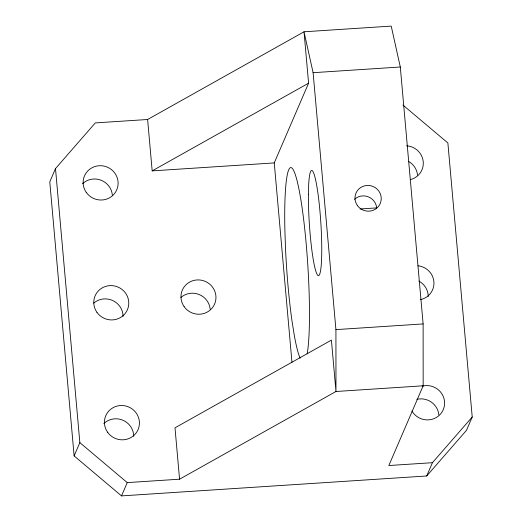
<?xml version="1.0" encoding="UTF-8"?>
<svg xmlns="http://www.w3.org/2000/svg" width="522" height="522" viewBox="0 0 522 522"><rect width="100%" height="100%" fill="white"/><g stroke="black" fill="none" stroke-linecap="round" stroke-linejoin="round"><path stroke-width="0.78" d="M472.221 417.019L432.425 462.688L388.831 465.533L423.166 385.797L423.12 323.927L400.302 66.999L391.219 26.1L304.026 31.79L147.615 119.499L95.298 122.911L55.502 168.58L49.779 181.865L74.124 455.921L121.522 495.9L426.702 475.979L466.498 430.311L472.221 417.019L447.876 142.963L402.938 105.066M74.124 455.921L79.846 442.636L55.502 168.58M121.522 495.9L127.251 482.609L179.561 479.196L335.972 391.493L423.166 385.797M291.961 362.294L274.252 162.916L308.587 83.181L304.026 31.79L313.102 72.689L335.927 329.617L335.972 391.493L331.411 340.103L175 427.812L179.561 479.196M426.702 475.979L432.425 462.688M147.615 119.499L152.176 170.883L308.587 83.181M313.102 72.689L400.302 66.999M152.176 170.883L274.252 162.916M360.049 208.983L376.695 207.9A13.187 12.815 23.3 0 0 368.219 196.787A13.187 12.815 23.3 0 0 354.497 199.306M335.927 329.617L423.12 323.927M79.846 442.636L127.251 482.609M406.566 145.808A17.578 17.089 23.3 0 1 423.205 161.428A17.578 17.089 23.3 0 1 410.331 179.607M422.572 386.071A17.578 17.089 23.3 0 1 443.55 397.203A17.578 17.089 23.3 0 1 434.5 418.442A17.578 17.089 23.3 0 1 411.943 411.016M417.985 265.776A17.578 17.089 23.3 0 1 433.919 282.076A17.578 17.089 23.3 0 1 420.236 299.674M300.104 358.19A97.575 10.668 86.3 0 1 294.251 335.137L291.955 320.645A97.575 10.668 86.3 0 1 285.488 247.891L284.868 229.504A97.575 10.668 86.3 0 1 299.961 194.465A97.575 10.668 86.3 0 1 307.158 353.923M180.919 297.462A17.578 17.089 23.3 0 1 199.091 294.493A17.578 17.089 23.3 0 1 210.183 309.22M93.725 303.151A17.578 17.089 23.3 0 1 112.602 300.483A17.578 17.089 23.3 0 1 123.055 316.404M408.83 161.546A17.578 17.089 23.3 0 1 417.515 175.092M416.85 399.356A17.578 17.089 23.3 0 1 438.819 414.892M103.819 423.564A17.578 17.089 23.3 0 1 122.898 420.23A17.578 17.089 23.3 0 1 133.704 436.307M82.522 183.764A17.578 17.089 23.3 0 1 100.89 180.142A17.578 17.089 23.3 0 1 112.334 195.013M418.807 281.071A17.578 17.089 23.3 0 1 428.236 296.483M357.355 205.472A13.187 12.815 23.3 0 0 380.009 203.991A13.187 12.815 23.3 0 0 366.973 185.46A13.187 12.815 23.3 0 0 357.355 205.472M96.929 312.313A17.578 17.089 23.3 0 0 127.133 310.342A17.578 17.089 23.3 0 0 109.75 285.632A17.578 17.089 23.3 0 0 96.929 312.313M184.122 306.616A17.578 17.089 23.3 0 0 214.327 304.646A17.578 17.089 23.3 0 0 196.944 279.942A17.578 17.089 23.3 0 0 184.122 306.616M308.398 194.752A52.742 5.768 86.3 0 0 318.231 275.616A52.742 5.768 86.3 0 0 318.648 198.732A52.742 5.768 86.3 0 0 308.398 194.752M107.578 432.209A17.578 17.089 23.3 0 0 137.788 430.239A17.578 17.089 23.3 0 0 120.399 405.535A17.578 17.089 23.3 0 0 107.578 432.209M86.28 192.409A17.578 17.089 23.3 0 0 116.484 190.439A17.578 17.089 23.3 0 0 99.102 165.735A17.578 17.089 23.3 0 0 86.28 192.409"/></g></svg>
